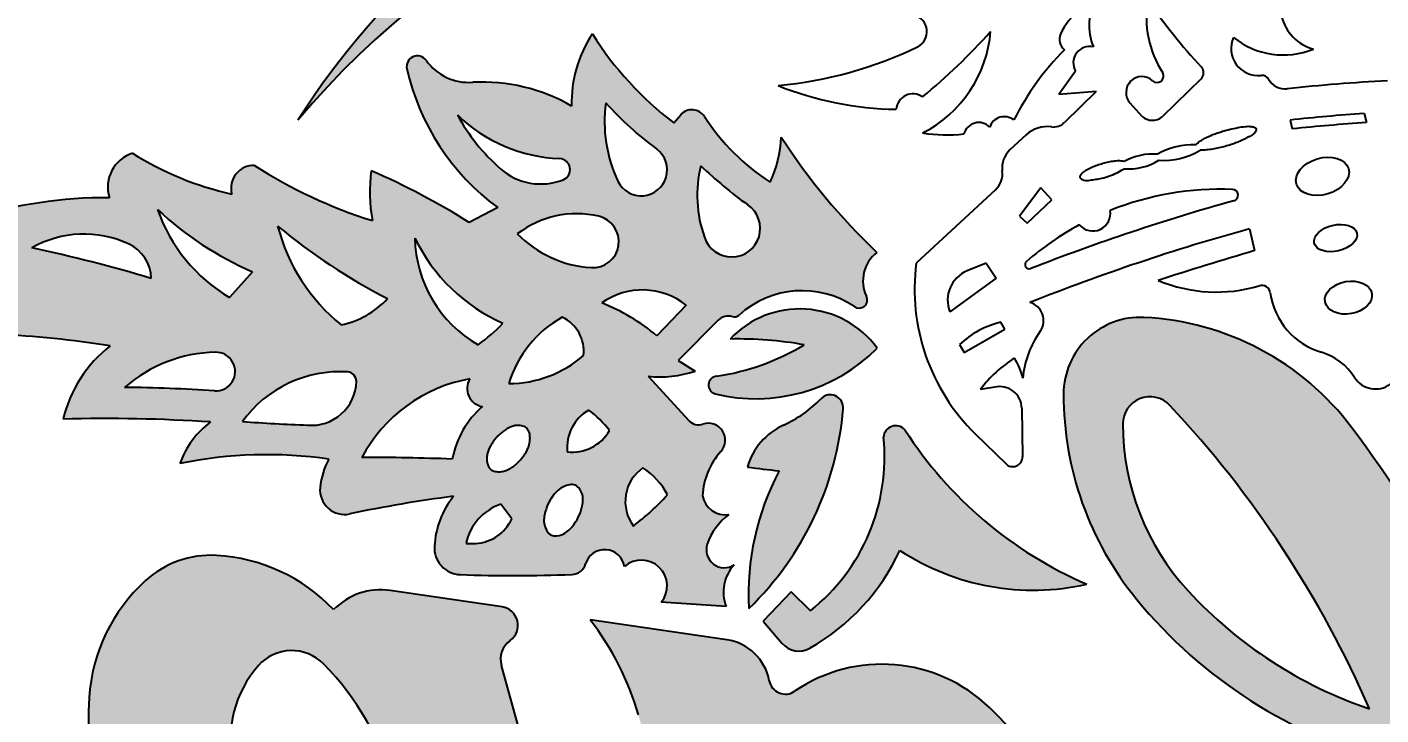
# Model space of a CAD drawing. Header units: millimetres. Extents: x 8 to 586, y 8 to 412.
# Drawn here: x 443.3 to 495.2, y 217.5 to 243.8 of the extents above; entities that cross this region are included whole.
import ezdxf

# ---------------------------------------------------------------- set-up
doc = ezdxf.new("R2010")
doc.units = ezdxf.units.MM
doc.layers.add('DIMENSIONS', color=2, linetype='Continuous')
doc.layers.add('HATCH', color=3, linetype='Continuous')
doc.layers.add('OUTLINE', color=7, linetype='Continuous', lineweight=25)
doc.styles.add('SLDTEXTSTYLE0', font='TXT', dxfattribs={"width": 0.75})
doc.dimstyles.new('SLDDIMSTYLE22', dxfattribs={"dimtxt": 3.5, "dimasz": 2, "dimexe": 0, "dimexo": 0.0625, "dimgap": 0.875, "dimtad": 1, "dimlfac": 0.5, "dimrnd": 1e-09, "dimzin": 12, "dimdsep": 46, "dimtxsty": 'SLDTEXTSTYLE0', "dimsah": 1, "dimcen": 0.09, "dimadec": 0, "dimazin": 3, "dimtfac": 1, "dimtofl": 0, "dimtmove": 0, "dimatfit": 3, "dimfxl": 0, "dimfrac": 2, "dimtolj": 1, "dimtzin": 12, "dimarcsym": 0})

# ---------------------------------------------------------------- blocks, each defined once
blk = doc.blocks.new('_D_45')
at = {"layer": 'DIMENSIONS'}
for p, q in [((401.2766302917757, 228.5485214960384), (401.2766302917757, 279.6193736303901)), ((568.4766345003709, 185.107031081562), (568.4766345003709, 279.6193736303901)), ((401.2766302917757, 277.6193736303901), (568.4766345003709, 277.6193736303901))]:
    blk.add_line(p, q, dxfattribs=at)
for points in [[(401.2766302917757, 277.6193736303901), (403.2766302917757, 277.1193736303901), (403.2766302917757, 278.1193736303901)], [(568.4766345003709, 277.6193736303901), (566.4766345003709, 278.1193736303901), (566.4766345003709, 277.1193736303901)]]:
    blk.add_solid(points, dxfattribs=at)
at = {"layer": 'DIMENSIONS', "char_height": 3.5, "attachment_point": 1, "style": 'SLDTEXTSTYLE0'}
for s, insert in [('83,6', (474.5127434692691, 282.131110544969)), ('Dev.', (484.8766325301836, 282.131110544969))]:
    blk.add_mtext(s, dxfattribs=dict(at, insert=insert))

msp = doc.modelspace()

# ---------------------------------------------------------------- hatches: boundary and pattern name
at = {"layer": 'HATCH'}
h = msp.add_hatch(color=256, dxfattribs=at)
edge = h.paths.add_edge_path(flags=0)
edge.add_arc((479.6331608368665, 218.3053245906376), 34.01117422112674, 94.11923495139871, 139.7675969852075, ccw=False)
edge.add_arc((477.1627760748926, 252.607938136906), 0.3802796165705704, 274.1143597549736, 411.6621610562303)
edge.add_arc((474.3790104252321, 249.0885280068805), 4.86755037307741, 51.65729442869556, 105.0566627561498)
edge.add_arc((484.303212714277, 212.1962650650963), 43.07133102416977, 105.0564517033569, 114.0918122097152)
edge.add_arc((478.9963533125101, 224.0648937417388), 30.07028863032082, 114.0921591369711, 147.3843937610947)
h = msp.add_hatch(color=256, dxfattribs=at)
edge = h.paths.add_edge_path(flags=0)
edge.add_line((468.6438419682012, 228.7544215615678), (467.08831377631, 230.4502717141913))
edge.add_arc((467.5395571794609, 234.6187509948765), 4.192831993103087, 263.8217141311912, 288.8109644874087)
edge.add_line((468.8915226322636, 230.6498683389117), (468.2407047611695, 231.0522120889117))
edge.add_line((468.2407047611695, 231.0522120889117), (469.7762882572635, 232.600368827193))
edge.add_arc((470.1567107215443, 232.2229914255239), 0.5358497500419694, 72.92005390799892, 135.2302300446551, ccw=False)
edge.add_arc((470.3931649448048, 232.9925145564079), 0.2691822052001352, 252.9174507741766, 312.415762034235)
edge.add_arc((472.9919604235762, 230.1478916162295), 3.583818912506184, 55.98079888754978, 132.4141377493752, ccw=False)
edge.add_arc((475.1725885558147, 233.3785466448722), 0.3139074742794414, 235.9886343846559, 385.5181500820021)
edge.add_arc((476.6995670658571, 234.107693045943), 1.37822663784012, 127.63482977467271, 205.5264473157564, ccw=False)
edge.add_arc((491.9574140416585, 252.2711473174308), 23.46582984924322, 212.6212696760265, 226.6794232172709, ccw=False)
edge.add_arc((467.6236393314823, 239.8304103310992), 4.574415683746142, 334.9017424796407, 357.3774905981214, ccw=False)
edge.add_arc((476.3712688301309, 245.0194396541293), 8.487345743119198, 212.9228095354295, 237.1400873993853, ccw=False)
edge.add_arc((468.7690861088261, 240.0970729287554), 0.5693024396896419, 32.92280953542674, 138.914463717213)
edge.add_line((468.3399861704987, 240.4712099501313), (468.0732262347842, 240.1653177978368))
edge.add_arc((475.8919498783571, 250.4483912881305), 12.91797351837154, 212.1298195638091, 232.7524965927744, ccw=False)
edge.add_arc((468.8976246965928, 240.947342728403), 4.741888046264545, 146.3036130455081, 181.6604728455073)
edge.add_arc((460.7181156712189, 234.8310319996837), 6.897699356078983, 60.08856248573626, 92.88280656946519)
edge.add_arc((460.2311298291158, 243.7475910758898), 2.03242176604217, 215.6981426126546, 273.95206205718256, ccw=False)
edge.add_arc((458.2463162263047, 242.3215894139748), 0.4115434211483732, 35.68298863018038, 192.5964361498855)
edge.add_arc((466.7456333168878, 244.2649255233184), 9.130193710327159, 192.8663303466847, 233.6063021077704)
edge.add_line((461.3284122807011, 236.9154933389121), (460.2325260502323, 236.3490260537555))
edge.add_arc((444.7775478395753, 211.617603788644), 29.1633262634277, 57.99821657261779, 66.33776727507616)
edge.add_arc((462.3679630619511, 237.500271170943), 5.943954467773566, 171.9846004330285, 190.4915480467776)
edge.add_arc((462.1768998947919, 254.3868073059823), 18.83726882934585, 237.3232024686742, 252.5349410676966, ccw=False)
edge.add_arc((451.9825954482997, 237.6565209406704), 0.8747330081892831, 88.42303406318968, 194.5386419034829)
edge.add_arc((453.7315749097897, 249.1399750050858), 11.9874448776246, 237.7483561703773, 257.4943977205263, ccw=False)
edge.add_arc((447.7508365971073, 237.7018092568805), 1.365229845046952, 107.7507625723707, 197.2742674020559)
edge.add_arc((446.3726009625505, 219.6128530354226), 17.68371391296381, 89.75833998391943, 124.5402331068194)
edge.add_arc((443.5547117636103, 193.3108434544829), 41.49944305419925, 92.79058617442479, 100.00309145044218, ccw=False)
edge.add_line((441.5342838627325, 234.7610743935992), (442.8853580814825, 233.3711818154743))
edge.add_arc((446.1109992036455, 211.073515056998), 22.52977371215814, 98.2314595361804, 111.6684140083403)
edge.add_arc((440.3787482035171, 193.01461728164), 39.08231701138246, 81.02588035151012, 93.79468263220491, ccw=False)
edge.add_arc((449.679974780701, 227.584255545943), 5.152313232421835, 128.4637961738663, 166.2362449256533)
edge.add_arc((446.2575157452332, 166.2932461655838), 62.53685379028326, 86.26867786791757, 91.44948406188928, ccw=False)
edge.add_arc((452.2687400993316, 226.0327749960209), 3.29700040817259, 126.0759313869801, 160.9525707306562)
edge.add_arc((452.4860050541385, 210.6744655068805), 16.76901054382324, 81.85750176847358, 101.46704317747202, ccw=False)
edge.add_arc((457.249434015878, 225.9278827836445), 2.741778915103298, 150.5857702534451, 174.5784740533653)
edge.add_arc((455.4615890372, 226.0975608199984), 0.945900215468089, 174.5784264812704, 281.9916341433105)
edge.add_arc((465.9662299154828, 176.6444864677136), 49.61054391266583, 97.33643846558232, 101.99232570594842, ccw=False)
edge.add_arc((462.2895702496219, 223.7389373753776), 3.393947243089374, 141.5609966343773, 176.7925756994829)
edge.add_arc((459.9244205814822, 223.8714869912555), 1.025086260875679, 176.7931219106118, 267.9476594917168)
edge.add_arc((461.9910327995029, 281.5506236323762), 58.74123382568357, 267.9479950840087, 272.1239617295992)
edge.add_arc((464.1470157963259, 223.4176906045367), 0.5683349370957961, 272.1239404406011, 343.5061415884635)
edge.add_arc((465.4259216025844, 223.038967736038), 0.7654682993889381, 9.027921040616093, 163.5030683284012, ccw=False)
edge.add_arc((466.8303700066101, 222.4151233692056), 0.9869032517384125, -39.24752180321963, 131.0766577200971, ccw=False)
edge.add_line((467.5946476322636, 221.7907374795367), (470.0735846881416, 221.6296271537758))
edge.add_arc((471.5211027554051, 222.1710452456442), 1.545458542069825, 137.3238865154145, 200.5074057475782, ccw=False)
edge.add_arc((470.0125652772979, 223.8004704050283), 0.6907604932785757, 162.2983760729081, 302.6156588214317, ccw=False)
edge.add_arc((471.5837223392947, 223.260036795943), 2.352144956588707, 126.42453391413079, 161.3941462381116, ccw=False)
edge.add_arc((470.0465519545318, 226.0256006162079), 0.8841776847838944, 189.9616251379168, 279.1467796773446, ccw=False)
edge.add_arc((471.8346571790098, 225.7599964681839), 2.661338178630039, 137.42000072863, 177.5740074666911, ccw=False)
edge.add_arc((469.3970157963259, 227.9999659951617), 0.6491842865943899, 317.4191356385714, 468.7201576608932)
edge.add_arc((469.0233682538145, 229.1026142335253), 0.51505178213104, 222.5345212750028, 288.71902794395004, ccw=False)
edge = h.paths.add_edge_path(flags=0)
edge.add_arc((459.8777897221073, 238.0213893350054), 7.214834213256765, 194.5494453949516, 230.9398736700784, ccw=False)
edge.add_arc((467.7485139648849, 254.1300889714078), 23.27693009267134, 230.3459461170912, 242.7906890121585)
edge.add_arc((454.6502827423162, 235.6787593855458), 3.329997301101736, 281.803724927011, 317.4974266749858, ccw=False)
edge = h.paths.add_edge_path(flags=0)
edge.add_arc((446.5352337955134, 234.1492720568322), 1.517760389114269, 1.9850600139537278, 64.86827690222782, ccw=False)
edge.add_arc((432.2794620853885, 181.9146388467243), 54.61435317993163, 73.21387688325554, 78.16885127701968)
edge.add_arc((445.4767244062318, 231.8927574063563), 4.010209083557132, 64.8688360570527, 119.91220980267289, ccw=False)
edge = h.paths.add_edge_path(flags=0)
edge.add_arc((473.7475359085843, 237.3908334211041), 4.776657731681271, 166.3582977571919, 199.6955866501724, ccw=False)
edge.add_arc((481.746159304693, 251.8950637412108), 18.40501904104483, 226.6228282474961, 233.9245405021516)
edge.add_arc((470.2915470463261, 236.1160548623493), 1.093801631830623, -162.16183213668774, 55.67293063900581, ccw=False)
edge = h.paths.add_edge_path(flags=0)
edge.add_arc((465.9130070072634, 228.9136622842242), 4.348072052002007, 119.0715210839098, 163.1591475630131, ccw=False)
edge.add_arc((463.1708415293174, 231.403821378586), 1.453475117683302, -6.1650100654829885, 64.33848359323099, ccw=False)
edge.add_arc((461.7562076908573, 234.5164454873492), 4.343087196350105, 269.9367065533221, 311.1817215111438, ccw=False)
edge = h.paths.add_edge_path(flags=0)
edge.add_arc((465.6568424564822, 227.7079738076618), 1.674098730087231, 120.11311127196109, 185.5065344810452, ccw=False)
edge.add_arc((462.0266357110108, 225.5431864715635), 4.564988645026103, 38.34409933264402, 52.320890899851975, ccw=False)
edge.add_arc((464.1698974856803, 229.1890438802535), 1.651491403579741, 263.76272040356207, 330.4767440129623, ccw=False)
edge = h.paths.add_edge_path(flags=0)
edge.add_arc((462.0898258549198, 223.6376002725055), 2.014055490493758, 108.83361393319231, 168.4765333130425, ccw=False)
edge.add_line((461.4396464190935, 225.5438232972369), (461.8613614586185, 224.9835729948495))
edge.add_arc((460.396710548511, 225.6477945027369), 1.608226507684573, 273.0338164406315, 335.60563274719914, ccw=False)
edge.add_arc((460.2862004730414, 226.5541718772303), 2.519954681396384, 266.1356131141254, 274.45239518949677, ccw=False)
edge = h.paths.add_edge_path(flags=0)
edge.add_arc((465.3103458744509, 224.5447657998492), 2.86918306350712, 28.29071013653561, 56.560458422510806, ccw=False)
edge.add_arc((460.2344008936661, 232.9418151475163), 10.35949325561535, 307.37409907092473, 317.2109628466047, ccw=False)
edge.add_arc((467.78923220262, 225.6452172293981), 1.574783205986155, 124.75807135507219, 216.466586413589, ccw=False)
edge = h.paths.add_edge_path(flags=0)
edge.add_arc((470.7466733240378, 240.2154726047408), 5.327970880725529, 172.3101954166627, 205.3379764933045, ccw=False)
edge.add_arc((475.8919176805529, 250.4484059599376), 14.11797680717827, 222.40117023391, 233.1364661691993)
edge.add_arc((466.8274967533572, 238.3597072060993), 0.9916348458953743, -154.66202350669198, 53.136714223784, ccw=False)
edge = h.paths.add_edge_path(flags=0)
edge.add_arc((464.3514225346073, 232.9325831826617), 3.746720314025902, 76.99259707929411, 127.3853776058119, ccw=False)
edge.add_arc((464.9700608024174, 235.6103452229384), 0.9984257817268444, -93.64030214572648, 76.99616193436373, ccw=False)
edge.add_arc((465.1828087510159, 238.955900818197), 4.350739002227934, 224.4412098357216, 266.3610025143146, ccw=False)
edge = h.paths.add_edge_path(flags=0)
edge.add_arc((463.6804013993996, 238.373319632099), 0.4189304201475826, -68.4189986833868, 87.6498983356401, ccw=False)
edge.add_arc((462.9764225346071, 240.1531642373493), 2.33294010162353, 228.5987033886528, 291.58034217820347, ccw=False)
edge.add_arc((466.5145023592545, 244.166348551702), 7.683048248291143, 208.7575825945231, 228.5997074328199, ccw=False)
edge.add_arc((463.9432643242016, 244.7797056926233), 5.992846188088912, 225.9837025288202, 267.6504270610046)
edge = h.paths.add_edge_path(flags=0)
edge.add_arc((454.3177311283573, 238.956814139693), 6.387783527374271, 199.3143902656274, 239.2563120034862, ccw=False)
edge.add_arc((456.9727599731484, 246.1076668146979), 12.69701862335205, 226.852055496481, 246.5882153382095)
edge.add_line((451.9277691656974, 234.4559566537607), (451.0523063696409, 233.4667522513575))
edge = h.paths.add_edge_path(flags=0)
edge.add_arc((462.9364445072634, 235.818874686568), 4.782577991485633, 180.8564460714503, 240.4536441649901, ccw=False)
edge.add_arc((464.2694519489696, 238.6866446413903), 6.784768104553285, 205.6717003957123, 246.1727855030456)
edge.add_arc((456.1012684413886, 237.7960174040534), 7.596951905326637, 306.106147845227, 315.59417279877096, ccw=False)
edge = h.paths.add_edge_path(flags=0)
edge.add_arc((455.5486881196622, 230.2549069073271), 0.3618762471311515, -1.6423144329460229, 86.56785800699441, ccw=False)
edge.add_arc((454.1871158939822, 230.2938502725054), 1.724005282698543, 265.0450823263176, 358.36084659330834, ccw=False)
edge.add_arc((456.8308021708275, 300.3192368132728), 71.79727935791017, 265.77847177060806, 267.770889099587, ccw=False)
edge.add_arc((455.2927678934627, 225.9904446425772), 4.634010791778622, 86.5658380313082, 143.9617276270537, ccw=False)
edge = h.paths.add_edge_path(flags=0)
edge.add_arc((450.6254093510134, 225.9049342568805), 5.467821598053002, 91.21549613898333, 131.0985143254401, ccw=False)
edge.add_arc((450.5253866039027, 230.6301981674284), 0.7414992260787376, -93.81417207122581, 91.23372611917063, ccw=False)
edge.add_arc((446.2580393674868, 166.2932115415364), 63.73685455322261, 86.20546657369752, 89.30504069771968)
edge = h.paths.add_edge_path(flags=0)
edge.add_arc((466.8719913822634, 231.0688746865679), 2.690401077270524, 51.35875710535879, 125.45422358025851, ccw=False)
edge.add_line((468.5519907914726, 233.1702694475863), (467.4227115971073, 232.0006373818805))
edge.add_arc((462.5142488136176, 226.1735182075743), 7.61894512176526, 49.89095266803244, 68.46106575943321)
edge = h.paths.add_edge_path(flags=0)
edge.add_spline(control_points=[(463.2986881596071, 225.6344874795366), (463.3505504493222, 225.7311796344186), (463.5021887383113, 225.9565949851938), (463.8050415483819, 226.2449037983824), (464.3357551218097, 226.3724001475063), (464.6276551243906, 225.8980653597721), (464.5625920627299, 225.3104621850562), (464.284350690668, 224.7470079613216), (463.8469920323618, 224.3523945122811), (463.3153845406979, 224.2825712056337), (463.0557700852023, 224.7678537940669), (463.1243367088836, 225.228502656811), (463.2332276276228, 225.51244273504), (463.2986881596071, 225.6344874795366)], knot_values=[0, 0, 0, 0, 0.06175656556108786, 0.1519747073466623, 0.2365620964859924, 0.3233917387350163, 0.4127766545617654, 0.5662085955488428, 0.6656099777797624, 0.7389270434352746, 0.8299529959767787, 0.9220509225997398, 1, 1, 1, 1], weights=[1, 1, 1, 1, 1, 1, 1, 1, 1, 1, 1, 1, 1, 1], degree=3, periodic=0)
edge = h.paths.add_edge_path(flags=0)
edge.add_spline(control_points=[(461.2804386478884, 228.1029323037555), (461.3614426111554, 228.1946020109097), (461.6008189398111, 228.4072679242745), (462.0027889138863, 228.6233424327567), (462.5688652084625, 228.4825413065593), (462.5970497624679, 227.8433538944114), (462.3516936522636, 227.4191005995928), (462.0275274796397, 227.0551534899933), (461.6395764849743, 226.7710784641657), (460.9993779597286, 226.7713111698529), (460.8466339498192, 227.3916821991227), (461.0474567721078, 227.8027453143118), (461.225557236912, 228.0408246898869), (461.2804386478884, 228.1029323037555)], knot_values=[0, 0, 0, 0, 0.07035368648248883, 0.1835556474590219, 0.2468361754162206, 0.3668400995462073, 0.4696104194503029, 0.5330836191315709, 0.643241789734161, 0.7451659857827049, 0.8300418762540325, 0.9523343127197299, 1, 1, 1, 1], weights=[1, 1, 1, 1, 1, 1, 1, 1, 1, 1, 1, 1, 1, 1], degree=3, periodic=0)
edge = h.paths.add_edge_path(flags=0)
edge.add_arc((460.8621958962401, 229.9851900372612), 0.7078131437301526, 149.1532449056789, 260.0820774525868)
edge.add_arc((463.0645373331978, 226.6135060917491), 3.543279409408695, 130.9925607656709, 169.1852736817)
edge.add_arc((455.647992358826, 108.2076075967243), 119.1357803344727, 88.10662625522646, 89.77063792196)
edge.add_arc((461.2687451763432, 224.6148888687277), 5.822248458862349, 100.03211388575988, 152.0650206280415, ccw=False)
h = msp.add_hatch(color=256, dxfattribs=at)
edge = h.paths.add_edge_path(flags=0)
edge.add_arc((470.5292789799198, 217.3307765420367), 14.54957111128226, 79.92652322540852, 91.18222521806882, ccw=False)
edge.add_arc((468.3527292707681, 239.5294125929325), 9.180503845214787, 278.5220569148197, 300.9499212548515, ccw=False)
edge.add_arc((469.7413551533662, 230.1108347375244), 0.340603539238338, 94.74341479035472, 256.1348217251428)
edge.add_arc((471.2268282996197, 236.1073931905143), 6.518414020538484, 256.0892345256629, 315.3483204007634)
edge.add_arc((472.900861031355, 229.3629410912513), 3.668803691863972, 36.13281744529841, 136.7391167684675)
h = msp.add_hatch(color=256, dxfattribs=at)
edge = h.paths.add_edge_path(flags=0)
edge.add_arc((457.0673649174198, 201.2586329873492), 41.09687805175785, -1.2263914147712853, 20.546514792631797, ccw=False)
edge.add_arc((496.9108724938953, 200.4055918039057), 1.244239807128958, 215.158778619833, 358.77719241970993, ccw=False)
edge.add_arc((511.8883488041386, 210.9562037881305), 19.56472587585463, 178.6293089859392, 215.1618771401606, ccw=False)
edge.add_arc((493.6992752930436, 211.3916773578764), 1.370440192827449, 24.060861393647713, 178.6398432436124, ccw=False)
edge.add_arc((491.079388843201, 212.3543971475055), 3.892274618148719, 354.0425006851459, 533.5599016028228)
edge.add_arc((503.7939332436867, 210.9191753485195), 16.6875667572019, 173.559743937403, 241.2291751691687)
edge.add_arc((498.473431811951, 201.2295802529743), 5.633337313259908, 241.2293964042715, 364.2326532876185)
edge.add_arc((453.131154050386, 197.8739228887808), 51.09961700439442, 4.232594338711006, 36.78329879980325)
edge.add_arc((485.5824406010134, 222.1358302529743), 10.58139705657964, 36.78332807694176, 87.26106932654511)
edge.add_arc((485.9475052549213, 229.7670950168175), 2.941405296325784, 87.26080550660024, 179.9317267044045)
edge.add_arc((495.4132512256238, 229.7558907940949), 12.40715789794918, 179.9320735445763, 219.3022951806656)
edge.add_arc((500.159466968201, 233.6407130654742), 18.54054260253909, 219.3017504187546, 255.6043044729726)
edge = h.paths.add_edge_path(flags=0)
edge.add_arc((494.7236759525759, 228.626491874068), 9.445293426513592, 180.0166469922397, 222.690029681079, ccw=False)
edge.add_arc((486.318834869436, 228.6241032796732), 1.040452005502463, 43.087755019002486, 180.0195870128209, ccw=False)
edge.add_arc((457.0673649174198, 201.2586329873492), 41.09688043392036, 23.579827798555584, 43.09198281854998, ccw=False)
edge.add_arc((500.1593924111172, 233.640740140245), 16.84054183959973, 222.6901910800396, 251.2019453845227, ccw=False)
h = msp.add_hatch(color=256, dxfattribs=at)
edge = h.paths.add_edge_path(flags=0)
edge.add_arc((474.1263856074194, 249.967798287831), 23.22501652232783, 262.0072985660194, 265.0205034520275)
edge.add_arc((481.0829524041125, 222.096446123462), 10.14475631713894, 152.1833208509397, 183.0718933781992)
edge.add_arc((462.6225406986697, 230.157009452193), 11.9760265350342, 314.0731079264453, 355.4462407364798)
edge.add_arc((474.0660959357617, 229.2456539800444), 0.4962388575076677, 355.4374498480356, 496.1420202342479)
edge.add_arc((470.3593571049198, 232.8083766396929), 4.645055294036745, 294.36214162336483, 316.1341892254808, ccw=False)
edge.add_arc((473.3076691558458, 226.2974830667676), 2.502271413802972, 114.3626740859015, 164.4475165995717)
h = msp.add_hatch(color=256, dxfattribs=at)
edge = h.paths.add_edge_path(flags=0)
edge.add_line((471.4980900150761, 221.0613063271931), (472.2184879642946, 220.2157863076619))
edge.add_arc((472.8653690911486, 220.7669021197158), 0.8498139976345169, 220.4296163230209, 299.5503164337016)
edge.add_arc((469.1726505619509, 227.2801783975055), 8.337065696716287, 299.551090977338, 335.1526836297485)
edge.add_arc((481.8379340813481, 231.5363291441668), 9.285365104675314, 236.6845227682248, 282.8083824144693)
edge.add_arc((490.0687789985085, 236.8163678218383), 15.60678672790536, 212.6385754811376, 246.7033286084544, ccw=False)
edge.add_arc((476.577082811527, 228.0854073431608), 0.4695036411285445, 41.91306963709209, 176.3830199521052)
edge.add_arc((468.6205265385135, 227.3521388467243), 7.526749610900827, -51.471994811608795, 5.817310109025925, ccw=False)
edge.add_line((473.3089169504154, 221.4639341075207), (472.5698063236696, 222.1802028115683))
edge.add_line((472.5698063236696, 222.1802028115683), (471.4980900150761, 221.0613063271931))
h = msp.add_hatch(color=256, dxfattribs=at)
edge = h.paths.add_edge_path(flags=0)
edge.add_arc((439.1445732455534, 203.4746960547077), 4.08505902245232, 230.4462588867341, 346.05598780940505, ccw=False)
edge.add_arc((395.995160327576, 151.2301906045367), 63.67451731107458, 50.44625888673401, 69.41644553759987)
edge.add_arc((417.8031416220402, 214.9479586516915), 4.148698181517171, 278.012132150155, 370.2453588871003)
edge.add_arc((397.5106675882828, 211.2801741702586), 24.76997712858917, 10.24536999748362, 23.86603333747996)
edge.add_arc((410.3571334519665, 216.9638425088414), 10.72235202789323, 23.86599834381941, 70.53478370627238)
edge.add_arc((412.0803051476655, 221.8393236626783), 5.551313720719889, 70.53481850822695, 125.6238035169756)
edge.add_arc((407.0530534236828, 225.6057998238708), 1.942750155925663, 22.57982864998361, 90.00093690445735)
edge.add_line((407.053021655701, 227.5485499795367), (401.2766302917757, 227.5485214960384))
edge.add_arc((398.5693841505351, 222.975065446281), 5.314666678948369, 19.484344983349786, 59.376692266373084, ccw=False)
edge.add_line((403.5796940189824, 224.7477687295367), (407.0320507348499, 214.7507299128672))
edge.add_arc((406.6150333744509, 214.6067164834429), 0.4411840281884349, -111.78816224786198, 19.051921350081898, ccw=False)
edge.add_line((406.4512764536967, 214.1970495240315), (403.8216984135134, 215.2482570107869))
edge.add_line((403.8216984135134, 215.2482570107869), (404.5278141361695, 212.4799464639117))
edge.add_line((404.5278141361695, 212.4799464639117), (408.8834128926482, 210.7861005071705))
edge.add_arc((409.9869816166385, 213.324734061568), 2.768126487731905, 246.5049458828097, 380.1872729599456)
edge.add_arc((490.8296055780219, 243.049295427272), 83.3659515380859, 193.4842671810806, 200.1876948437648, ccw=False)
edge.add_arc((411.0726785591254, 223.9245840082069), 1.348136436356777, 42.42057145911889, 193.4872208439556, ccw=False)
edge.add_arc((400.9191676650815, 214.6456591821751), 15.10285305905976, -0.23956568348899054, 42.422834274608704, ccw=False)
edge.add_arc((414.3049761343184, 214.5896899219568), 1.716927579916354, 238.93599123846138, 359.7604362678557, ccw=False)
edge.add_line((413.4190494877323, 213.1189845498491), (414.0674160191963, 210.5770154520929))
edge.add_arc((394.6848575932009, 162.3673366006305), 51.9601453625589, 44.83252622382321, 68.09755293072732, ccw=False)
edge.add_arc((444.2852008574253, 211.6785563211441), 17.98119035712648, 224.8325097595506, 259.1731500267438)
edge.add_arc((441.6374353806821, 197.833711016706), 3.885432004928541, 259.1730821515417, 366.0923383481319)
edge.add_line((445.5009230289816, 198.2460762145083), (445.3989570538923, 199.2010124200654))
edge.add_arc((415.0018626786052, -40.4919148686147), 241.6126708984375, 78.75242961183977, 82.77251213802089, ccw=False)
edge.add_arc((459.8450756134353, 195.0898747950161), 2.673076308291213, -66.1713302983776, 31.341296308562107, ccw=False)
edge.add_arc((461.2545064436675, 191.8985747607217), 0.815604126239323, 113.8281483063913, 261.7897155601482)
edge.add_arc((462.7393713010999, 202.1905778724576), 11.21416901259596, 261.7903286792208, 272.884796193286)
edge.add_arc((463.2705601465981, 191.6494425455006), 0.6596583384474598, 272.8845997047841, 320.3110104123778)
edge.add_arc((464.3906241734248, 190.7199316162684), 0.7958601231194327, 18.936368239934495, 140.3121518165642, ccw=False)
edge.add_arc((470.126148408053, 192.6877842447871), 5.267858390659489, 198.9371452573876, 245.6433654340202)
edge.add_arc((473.890491196631, 201.0028466762494), 14.39531914753517, 245.6431877454201, 275.9185869394823)
edge.add_arc((486.4775842575613, 202.9483311396177), 19.69239016191311, 203.3382521412619, 235.6804793991128, ccw=False)
edge.add_arc((415.0018741947634, -40.49191632905702), 241.6126708984376, 55.16315198248799, 77.23268505880941, ccw=False)
edge.add_line((553.0210699654325, 157.819415514321), (550.8828326830679, 169.2817130964237))
edge.add_arc((416.4396183353884, -75.54809919038513), 279.3145446777344, 61.22752326728681, 79.55056439516737)
edge.add_line((467.0982597004292, 199.1341115979698), (461.4677232872717, 219.3608235520705))
edge.add_arc((462.329571084668, 219.6007362344841), 0.8946170806885052, 125.83615409826709, 195.5556142219679, ccw=False)
edge.add_arc((461.3885319096071, 220.9037745889117), 0.7126985952627454, 305.8366615252151, 441.6551505841248)
edge.add_line((461.4919663754205, 221.6089274794053), (457.2057316166386, 222.2376368935992))
edge.add_arc((456.8398265381495, 219.7435098791275), 2.520824486310287, 81.65386445562062, 135.6854583651948)
edge.add_arc((450.1762345600598, 216.8869371208289), 6.703805446624773, 43.53556771305298, 86.84007695667475)
edge.add_arc((450.3401753365397, 219.8558154739654), 3.730404153264073, 86.84065623555108, 132.2978947524189)
edge.add_arc((452.3041636901646, 217.697247131769), 6.64873716048874, 132.2978135814256, 176.2103284141189)
edge.add_arc((459.1418278080447, 217.2443507607867), 13.50138378143307, 176.2104248121361, 245.9968071293197)
edge.add_arc((454.9877745569648, 207.9150243420763), 3.289014339447039, 245.9927738487836, 437.1218086218991)
edge.add_line((455.7208270282796, 211.1213071429824), (455.9113539502986, 210.5121903584044))
edge.add_arc((455.0104771266912, 210.2303727636748), 0.9439280735372734, -137.90048467537872, 17.371033993441188, ccw=False)
edge.add_arc((464.2258981357012, 218.5570790003861), 13.36399333606971, 192.8091029073479, 222.0997570301447, ccw=False)
edge.add_arc((455.3470280033573, 216.538357108443), 4.25852394104005, 138.5211267833035, 192.8089902510268, ccw=False)
edge.add_arc((453.4354233621642, 218.2283370777591), 1.707001924514782, 44.36010111357518, 138.5209063990326, ccw=False)
edge.add_arc((446.891644702576, 211.828884452193), 10.85981750488278, 15.555610693183382, 44.360975583681295, ccw=False)
edge.add_line((457.35367383125, 214.7412001545401), (461.423750638299, 200.1202571900386))
edge.add_arc((416.4393922445111, -75.54806229631328), 279.3145446777345, 80.7319966961637, 84.52086563872187)
h = msp.add_hatch(color=256, dxfattribs=at)
edge = h.paths.add_edge_path(flags=0)
edge.add_arc((472.3492968559186, 218.8949312641404), 0.6287038418533327, 190.5394319342461, 304.3588030774921, ccw=False)
edge.add_arc((469.8226263475566, 218.4248417056058), 1.941324961656389, 10.53943193424904, 81.65539549400451)
edge.add_line((470.1043640417781, 220.3456140706727), (464.8693786902156, 221.113497371454))
edge.add_arc((456.3170662272763, 214.491911210355), 10.81607376789774, 15.968090146930024, 37.74865271695438, ccw=False)
edge.add_line((466.7158024174198, 217.4674342568805), (469.7948981449072, 206.7067719676898))
edge.add_arc((469.0939152103886, 206.5061915810992), 0.7291156053542852, -125.64743597150732, 15.968029468106806, ccw=False)
edge.add_line((468.6689895899745, 205.9136987262164), (467.0555851322635, 207.0707667764117))
edge.add_line((467.0555851322635, 207.0707667764117), (467.660443530701, 204.2592433389117))
edge.add_line((467.660443530701, 204.2592433389117), (470.5665104252321, 202.1750148232867))
edge.add_arc((472.1896195475164, 204.4382001071697), 2.785047728859797, 234.3527009662944, 353.3677872781765)
edge.add_arc((489.9446137061452, 216.9088901972654), 19.70537724333886, 220.4798598496022, 235.4932832427273)
edge.add_arc((481.0759411951169, 204.0080491147875), 4.050184726715176, 235.492620807966, 332.7280168409232)
edge.add_arc((475.6911442142948, 206.7841456826617), 10.10846424102783, 332.7273654177472, 383.187600892508)
edge.add_arc((465.2732929354684, 202.3216278125348), 21.44185256957986, 23.18782068886498, 46.00452189626812)
edge.add_arc((476.0494629682706, 213.4825332521743), 5.927612311235536, 46.00390355623471, 124.3582700386424)
edge = h.paths.add_edge_path(flags=0)
edge.add_arc((515.9984562260133, 223.7674220498493), 43.9901199340819, 191.102481147278, 205.0659559619118, ccw=False)
edge.add_arc((474.2584375922863, 215.5765758864196), 1.454028010368304, 43.745914266721684, 191.1062328493001, ccw=False)
edge.add_arc((463.4002506596073, 205.1812404092242), 16.48610115051273, 3.0557414707416797, 43.751855898404585, ccw=False)
edge.add_arc((477.9167674000817, 205.9559912452557), 1.948924779891927, -154.94067768482012, 3.061313414777203, ccw=False)

# ---------------------------------------------------------------- linework, layer by layer
at = {"layer": 'OUTLINE'}
for p, q in [((483.466761813782, 242.141899913161), (482.8322107655032, 241.2575457986285)), ((488.2778103214724, 241.8503735955645), (486.7894823414309, 240.3897021706988)), ((484.2508013111575, 241.3642381127765), (482.8322107655032, 241.2575457986285)), ((484.2508013111575, 241.3642381127765), (483.0480987888797, 240.1809667046954)), ((486.0227281910403, 240.4110406335284), (485.5580503803714, 240.9209583695819)), ((468.0732662540896, 240.1652906831195), (468.3399374348147, 240.4711817201068)), ((491.6844541889651, 240.2729962762286), (491.7669470173342, 239.9308060105731)), ((494.5197279316409, 240.5210708077838), (494.6143801075442, 240.1720260079791)), ((481.5783674580081, 239.7060964997699), (480.9520418507083, 239.1245339806964)), ((480.3968841892703, 237.5961516793658), (477.3650343281253, 234.7879980500628)), ((482.1368629795535, 237.6763795312335), (481.3227827412112, 236.5884755547931)), ((482.5617248875125, 237.2136090691974), (482.1368629795535, 237.6763795312335)), ((481.6146070820315, 236.3171552117755), (482.5617248875125, 237.2136090691974)), ((461.3284046513064, 236.9154666360309), (460.2325136524661, 236.3490436967303)), ((481.3227827412112, 236.5884755547931), (481.6146070820315, 236.3171552117755)), ((490.1378328663333, 236.1018632348468), (490.3205807072146, 235.2657888825824)), ((480.035799251221, 234.7859118874957), (479.3145830494387, 234.4905708726336)), ((480.035799251221, 234.7859118874957), (480.4227526051028, 234.207866042464)), ((451.9277984959109, 234.4559405740191), (451.05232547345, 233.4667418893268)), ((480.4227526051028, 234.207866042464), (478.6558325153811, 232.9202269013812)), ((468.5520107609256, 233.170268386214), (467.422741161011, 232.0006464417865)), ((469.7762901646121, 232.6003883775165), (468.2407553059085, 231.0522173341205)), ((480.7561809879763, 232.2587345536639), (480.6066925388797, 232.5198028977801)), ((479.1958505970462, 231.3656781609942), (480.7561809879763, 232.2587345536639)), ((479.0262157780154, 231.6622112687518), (479.1958505970462, 231.3656781609942)), ((468.2407553059085, 231.0522173341205), (468.8915188175662, 230.6498859818866)), ((467.0883591038211, 230.4502700265338), (468.6438019138797, 228.7543986733844)), ((480.3698236805423, 230.0308321412494), (479.8236067158206, 229.9456571038653)), ((481.4039642673953, 229.2285536225726), (481.4323360783084, 227.3651336129596)), ((479.6260769230349, 228.2407854493548), (480.7892019611819, 227.1016214784076)), ((461.861389384888, 224.9835704263141), (461.4396269184573, 225.543794482558)), ((461.4919597965701, 221.6089342530658), (457.205730186127, 222.2376440461566)), ((472.5698406559451, 222.1801851685931), (471.4981491428836, 221.0612867768695)), ((473.3089382511599, 221.4639161523272), (472.5698406559451, 222.1801851685931)), ((470.0735981327517, 221.6296170648028), (467.5946409565432, 221.7907284196307)), ((470.1043541294558, 220.3456138070514), (464.8693973881228, 221.1135004456927)), ((471.4981491428836, 221.0612867768695), (472.2185308796389, 220.2157948907306)), ((467.0982534748538, 199.1341088708331), (461.4677603107913, 219.3608258660724))]:
    msp.add_line(p, q, dxfattribs=at)
for centre, radius, start, end in [((479.6331608368665, 218.3053245906376), 34.01117422112676, 94.11923495139952, 139.7675969852083), ((478.9963533125101, 224.0648937417388), 30.07028863032084, 114.0921591369711, 147.3843937610947), ((486.1424991947634, 243.9036525185992), 2.154590845108117, 150.8574729527208, 202.3565428615745), ((490.1035831644647, 244.2088241395727), 3.923134326934924, 170.2211110879439, 212.7724044518051), ((504.9130070072634, 257.6335109170367), 22.61751747131337, 214.3392491565255, 222.6917372283722), ((485.2302711912337, 242.5075327988974), 2.56625294685361, 128.2716629525127, 155.676471940489), ((477.1286520485527, 243.6611048741901), 0.6467145680805751, 295.7741991775255, 75.59135122527474), ((493.0305216468094, 244.6467331011202), 1.714865088463098, 193.6581171258509, 254.8663979676101), ((468.8976246965928, 240.947342728403), 4.74188804626456, 146.3036130455081, 181.6604728455069), ((475.8919498783571, 250.4483912881305), 12.9179735183716, 212.1298195638099, 232.7524965927751), ((463.0035831791384, 258.9441798623492), 23.00848197937014, 309.3815329478338, 318.4156484679949), ((475.4131290775761, 244.0627101357868), 4.816122055053561, 297.1210667649975, 355.3580227354602), ((483.3489200932011, 243.357937186568), 0.5016295971671721, 155.6776750941586, 231.5825949830099), ((490.4661549414455, 243.0179469337398), 1.03935480117813, 156.0425432803103, 276.123610083288), ((491.4315326753711, 245.82628323108), 3.059798479080303, 231.2502512154303, 292.1023756743617), ((470.6215031010134, 257.1366847451617), 15.61114707592036, 275.3123273866614, 295.7751370078923), ((490.8870060307009, 235.2735866006305), 10.98979759216313, 135.5842148777841, 152.9258585582051), ((484.0168090891641, 242.4618512078096), 0.6363267898558477, 77.93097554952583, 210.1838360803098), ((458.2463162263047, 242.3215894139748), 0.4115434211484039, 35.68298863017898, 192.5964361498872), ((460.2311298291158, 243.7475910758898), 2.032421766042201, 215.6981426126557, 273.9520620571835), ((488.0526326008003, 242.0797184103167), 0.3213727911557618, 314.4668480562648, 42.69017868254372), ((466.7456333168878, 244.2649255233184), 9.130193710327134, 192.8663303466847, 233.6063021077711), ((486.0063907963259, 241.329616874068), 0.6066215038300765, 47.57215145589922, 222.3486431659954), ((486.5851857428381, 241.9630299304133), 0.2514086365699647, 227.5983054512837, 29.07906493546663), ((490.6079532963259, 241.6964991982868), 0.289679018292672, 29.11213232935342, 96.12863562412612), ((491.4965085475236, 242.1912532076581), 0.7273322722898347, 209.1082804787694, 276.17198251527), ((499.0892820782566, 171.972441310045), 69.90079069729148, 93.01137826810479, 96.17141992904314), ((460.7181156712189, 234.8310319996837), 6.897699356078999, 60.08856248573639, 92.88280656946516), ((476.7979542881993, 253.4524134499576), 12.76865951810221, 248.2520570404977, 269.0949427889823), ((477.2328297356659, 240.6394667615566), 0.6382149783289829, 54.65484715607933, 175.8775504920411), ((470.7466733240378, 240.2154726047408), 5.32797088072556, 172.3101954166635, 205.3379764933053), ((475.8919176805529, 250.4484059599376), 14.11797680717826, 222.40117023391, 233.1364661691993), ((463.9432643242016, 244.7797056926233), 5.992846188088928, 225.9837025288202, 267.6504270610046), ((466.5145023592545, 244.166348551702), 7.683048248291115, 208.757582594524, 228.5997074328208), ((468.7690861088261, 240.0970729287554), 0.5693024396896674, 32.92280953542744, 138.914463717213), ((476.3712688301309, 245.0194396541293), 8.487345743119214, 212.9228095354302, 237.1400873993861), ((479.7566320938791, 239.5896767247011), 0.5884866118432688, 44.25060662503872, 165.444675429486), ((480.7363712650761, 239.813991874068), 0.588486611843118, 51.65208196866935, 161.5410499467676), ((482.6200108384024, 240.61602788435), 0.6103827953339002, 262.3542533456379, 314.5374592991568), ((486.418988452576, 240.8624537881305), 0.6006407141684512, 228.7254990203971, 308.0865017603983), ((499.0892765385136, 171.972439139693), 68.7007827758789, 93.81374791058141, 96.18753234529532), ((478.5431949101529, 245.7044942620577), 6.001557087970941, 261.0417603862688, 276.1584543267858), ((482.3817403350086, 238.8409144341856), 1.180650591850352, 82.35535425708144, 132.8767677362363), ((498.9884464603884, 171.610622733443), 68.70078277587898, 93.65041759695899, 96.03377112669995), ((466.8274967533572, 238.3597072060993), 0.9916348458953886, 205.3379764933096, 53.13671422378475), ((467.6236393314823, 239.8304103310992), 4.574415683746183, 334.9017424796415, 357.3774905981223), ((491.9574140416585, 252.2711473174308), 23.4658298492432, 212.6212696760273, 226.6794232172717), ((488.0121271092026, 236.4356186333384), 2.891221526077106, 88.73711516328903, 119.1226865728008), ((447.7508365971073, 237.7018092568805), 1.36522984504699, 107.7507625723715, 197.2742674020559), ((453.7315749097897, 249.1399750050858), 11.98744487762458, 237.7483561703783, 257.4943977205271), ((463.6804013993996, 238.373319632099), 0.4189304201476129, 291.5810013166148, 87.64989833564078), ((481.5897523780088, 238.4377726711065), 0.9371855053397792, 132.8781223469886, 187.2310303704012), ((485.5058335228626, 240.5723050844962), 2.17362503420435, 265.208269535619, 302.0062401224944), ((486.4299744704556, 236.7109393346449), 2.257189332730261, 85.55214201478624, 119.0050793128312), ((486.8526343908543, 241.3066779229624), 2.584932994816307, 265.6791199375089, 302.3808607574749), ((451.9825954482997, 237.6565209406704), 0.8747330081893078, 88.42303406318968, 194.5386419034829), ((462.1768998947919, 254.3868073059823), 18.83726882934585, 237.323202468675, 252.5349410676974), ((462.3679630619511, 237.500271170943), 5.943954467773598, 171.9846004330285, 190.4915480467776), ((444.7775478395753, 211.617603788644), 29.16332626342771, 57.99821657261779, 66.33776727507616), ((462.9764225346071, 240.1531642373493), 2.332940101623536, 228.5987033886536, 291.5803421782043), ((473.7475359085843, 237.3908334211041), 4.776657731681318, 166.3582977571927, 199.6955866501734), ((481.746159304693, 251.8950637412108), 18.40501904104483, 226.6228282474961, 233.9245405021516), ((479.8248075718827, 238.2138371069279), 0.8419090131093481, 312.8054165758963, 7.231030370391984), ((489.0257999760135, 226.2383693154742), 11.38457200021711, 87.70375563454236, 111.8276068653025), ((489.4732605869692, 237.3925459894827), 0.2214238634590022, 285.5864213040791, 87.75415043648127), ((446.3726009625505, 219.6128530354226), 17.68371391296384, 89.75833998391943, 124.5402331068194), ((511.5516788822634, 158.367946952193), 81.82943725585928, 105.6097168336253, 111.3567404541115), ((456.9727599731484, 246.1076668146979), 12.69701862335221, 226.852055496481, 246.5882153382095), ((454.3177311283573, 238.956814139693), 6.387783527374231, 199.3143902656282, 239.2563120034871), ((464.3514225346073, 232.9325831826617), 3.746720314025933, 76.99259707929495, 127.3853776058118), ((464.9700608024174, 235.6103452229384), 0.998425781726859, 266.3596978542751, 76.99616193436448), ((470.2915470463261, 236.1160548623493), 1.093801631830635, 197.8381678633147, 55.67293063900663), ((484.1239242868764, 236.6965130669903), 0.6779409050943518, 220.8681378552533, 9.357710221952683), ((467.7485139648849, 254.1300889714078), 23.27693009267137, 230.3459461170913, 242.7906890121585), ((459.8777897221073, 238.0213893350054), 7.214834213256768, 194.5494453949526, 230.939873670079), ((489.0258799562945, 226.2384125586495), 11.38457679748546, 118.3991193728357, 130.8139947791069), ((511.5516780106999, 158.3679501160389), 80.62945015271211, 105.4016022128903, 111.7146622053264), ((445.4767244062318, 231.8927574063563), 4.01020908355716, 64.86883605705336, 119.9122098026738), ((446.5352337955134, 234.1492720568322), 1.517760389114266, 1.985060013955627, 64.8682769022281), ((464.2694519489696, 238.6866446413903), 6.784768104553264, 205.6717003957123, 246.1727855030456), ((462.9364445072634, 235.818874686568), 4.78257799148565, 180.8564460714511, 240.4536441649909), ((465.1828087510159, 238.955900818197), 4.350739002227989, 224.4412098357226, 266.3610025143154), ((432.2794620853885, 181.9146388467243), 54.61435317993164, 73.21387688325555, 78.16885127701968), ((476.6995670658571, 234.107693045943), 1.37822663784016, 127.6348297746735, 205.5264473157572), ((532.2126496944621, 93.56923491389752), 147.7594299316406, 106.4701113682359, 107.9659944665587), ((485.0486271244509, 233.7774318154742), 7.749712284823029, 172.5073094399324, 225.5967532861627), ((479.7711002689822, 233.375759452193), 1.204678297189171, 112.2687482932345, 202.2170265120043), ((481.6918323296255, 234.7307016723587), 0.1637377589942804, 130.7928720862828, 291.3896378532099), ((488.8572208744511, 239.4457057412555), 5.766816139221189, 247.3443146601036, 286.5865928005204), ((466.8719913822634, 231.0688746865679), 2.690401077270549, 51.35875710535955, 125.4542235802589), ((472.9919604235762, 230.1478916162295), 3.583818912506229, 55.9807988875506, 132.414137749376), ((475.1725885558147, 233.3785466448722), 0.3139074742795065, 235.9886343846559, 25.51815008200134), ((490.5988018207776, 233.5984497101027), 0.3342909216880881, 8.001210608770986, 106.5747604539075), ((493.6826155310052, 234.0316566357683), 2.779802083969142, 187.9958778221689, 253.3534201268739), ((454.6502827423162, 235.6787593855458), 3.329997301101774, 281.8037249270119, 317.4974266749866), ((462.5142488136176, 226.1735182075743), 7.618945121765272, 49.89095266803244, 68.46106575943328), ((472.900861031355, 229.3629410912513), 3.668803691864114, 36.13281744529841, 136.7391167684676), ((481.5324526734244, 232.5888332855153), 0.7120836216473139, 324.9093919880916, 74.72687937439996), ((456.1012684413886, 237.7960174040534), 7.596951905326661, 306.1061478452278, 315.5941727987718), ((465.9130070072634, 228.9136622842242), 4.34807205200201, 119.0715210839106, 163.1591475630135), ((463.1708415293174, 231.403821378586), 1.453475117683304, 353.8349899345187, 64.33848359323189), ((470.1567107215443, 232.2229914255239), 0.5358497500419782, 72.92005390799967, 135.2302300446603), ((470.3931649448048, 232.9925145564079), 0.269182205200236, 252.9174507741766, 312.415762034235), ((481.3538029057009, 229.2576564248492), 3.34659862518299, 102.8989650162049, 134.0685264633718), ((485.9475052549213, 229.7670950168175), 2.941405296325752, 87.26080550660024, 179.9317267044045), ((485.5824406010134, 222.1358302529743), 10.58139705657974, 36.78332807694176, 87.26106932654511), ((440.3787482035171, 193.01461728164), 39.08231701138245, 81.0258803515109, 93.79468263220572), ((470.5292789799198, 217.3307765420367), 14.54957111128238, 79.92652322540924, 91.1822252180694), ((485.1990177630931, 230.0128444118196), 3.768922764670933, 144.9096212800715, 174.5116088693547), ((449.679974780701, 227.584255545943), 5.152313232421893, 128.4637961738665, 166.2362449256533), ((450.6254093510134, 225.9049342568805), 5.467821598052955, 91.21549613898411, 131.0985143254409), ((450.5253866039027, 230.6301981674284), 0.7414992260786966, 266.1858279287758, 91.23372611917144), ((471.2268282996197, 236.1073931905143), 6.518414020538483, 256.0892345256629, 315.3483204007634), ((468.3527292707681, 239.5294125929325), 9.180503845214842, 278.5220569148205, 300.9499212548523), ((492.2330953529772, 229.183894334471), 2.280030727386406, 32.29525948143744, 73.35228657468252), ((461.7562076908573, 234.5164454873492), 4.343087196350111, 269.9367065533229, 311.1817215111446), ((483.6655978075581, 227.0745058450252), 4.796266555786251, 121.8741589287132, 143.2289678874743), ((478.5846378666385, 229.6615260537555), 2.949898958206152, 13.96293693723613, 30.24853092815395), ((455.2927678934627, 225.9904446425772), 4.634010791778624, 86.56583803130901, 143.9617276270546), ((455.5486881196622, 230.2549069073271), 0.3618762471311741, 358.3576855670554, 86.56785800699515), ((461.2687451763432, 224.6148888687277), 5.822248458862374, 100.0321138857607, 152.0650206280424), ((460.8621958962401, 229.9851900372612), 0.7078131437301671, 149.1532449056789, 260.0820774525872), ((467.5395571794609, 234.6187509948765), 4.192831993103188, 263.8217141311913, 288.8109644874089), ((469.7413551533662, 230.1108347375244), 0.3406035392383486, 94.74341479035472, 256.1348217251428), ((494.9574454872521, 230.9057858940095), 0.9428552777774907, 212.2924018762075, 306.4243401696661), ((446.2580393674868, 166.2932115415364), 63.7368545532226, 86.20546657369752, 89.30504069771968), ((454.1871158939822, 230.2938502725054), 1.724005282698588, 265.0450823263184, 358.3608465933091), ((480.5657780033572, 229.2157863076618), 0.8382678031921302, 0.8730134887278415, 103.5194330607785), ((463.0645373331978, 226.6135060917491), 3.543279409408745, 130.9925607656712, 169.1852736817), ((470.3593571049198, 232.8083766396929), 4.645055294036793, 294.3621416233656, 316.1341892254816), ((474.0660959357617, 229.2456539800444), 0.4962388575077064, 355.4374498480356, 136.1420202342471), ((495.4132512256238, 229.7558907940949), 12.40715789794917, 179.9320735445763, 219.3022951806656), ((486.318834869436, 228.6241032796732), 1.0404520055025, 43.08775501900335, 180.0195870128218), ((457.0673649174198, 201.2586329873492), 41.09688043392038, 23.57982779855639, 43.09198281855085), ((446.2575157452332, 166.2932461655838), 62.53685379028325, 86.26867786791838, 91.44948406189009), ((465.6568424564822, 227.7079738076618), 1.674098730087231, 120.113111271962, 185.5065344810461), ((462.0266357110108, 225.5431864715635), 4.564988645026101, 38.34409933264478, 52.3208908998529), ((462.6225406986697, 230.157009452193), 11.97602653503423, 314.0731079264453, 355.4462407364798), ((452.2687400993316, 226.0327749960209), 3.297000408172594, 126.0759313869801, 160.9525707306566), ((456.8308021708275, 300.3192368132728), 71.79727935791017, 265.7784717706089, 267.7708890995878), ((464.1698974856803, 229.1890438802535), 1.65149140357975, 263.7627204035628, 330.4767440129631), ((469.0233682538145, 229.1026142335253), 0.5150517821310272, 222.5345212750029, 288.7190279439509), ((469.3970157963259, 227.9999659951617), 0.6491842865944202, 317.419135638573, 108.7201576608925), ((473.3076691558458, 226.2974830667676), 2.502271413803011, 114.3626740859015, 164.4475165995717), ((476.577082811527, 228.0854073431608), 0.4695036411285813, 41.91306963709209, 176.3830199521052), ((490.0687789985085, 236.8163678218383), 15.60678672790537, 212.6385754811384, 246.7033286084552), ((494.7236759525759, 228.626491874068), 9.445293426513622, 180.0166469922405, 222.6900296810797), ((453.131154050386, 197.8739228887808), 51.09961700439444, 4.232594338711006, 36.78329879980326), ((468.6205265385135, 227.3521388467243), 7.526749610900775, 308.5280051883928, 5.817310109026748), ((452.4860050541385, 210.6744655068805), 16.76901054382327, 81.85750176847444, 101.4670431774727), ((457.249434015878, 225.9278827836445), 2.741778915103294, 150.5857702534451, 174.5784740533653), ((455.647992358826, 108.2076075967243), 119.1357803344727, 88.10662625522646, 89.77063792196), ((471.8346571790098, 225.7599964681839), 2.66133817863007, 137.4200007286305, 177.5740074666919), ((481.0591250893166, 227.3594629871369), 0.37324501324988, 223.6881122175056, 0.873013488717988), ((467.78923220262, 225.6452172293981), 1.574783205986175, 124.7580713550737, 216.4665864135899), ((465.3103458744509, 224.5447657998492), 2.869183063507206, 28.29071013653634, 56.5604584225113), ((474.1263856074194, 249.967798287831), 23.22501652232783, 262.0072985660194, 265.0205034520275), ((481.0829524041125, 222.096446123462), 10.14475631713893, 152.1833208509395, 183.0718933781992), ((455.4615890372, 226.0975608199984), 0.9459002154681369, 174.5784264812704, 281.9916341433112), ((465.9662299154828, 176.6444864677136), 49.61054391266586, 97.33643846558314, 101.9923257059492), ((462.2895702496219, 223.7389373753776), 3.393947243089419, 141.5609966343773, 176.7925756994829), ((460.2344008936661, 232.9418151475163), 10.35949325561537, 307.3740990709256, 317.2109628466055), ((470.0465519545318, 226.0256006162079), 0.8841776847838703, 189.9616251379176, 279.1467796773457), ((462.0898258549198, 223.6376002725055), 2.014055490493803, 108.8336139331931, 168.4765333130433), ((471.5837223392947, 223.260036795943), 2.352144956588782, 126.4245339141312, 161.3941462381129), ((460.396710548511, 225.6477945027369), 1.608226507684679, 273.0338164406323, 335.6056327471998), ((450.3401753365397, 219.8558154739654), 3.73040415326406, 86.84065623555108, 132.2978947524189), ((450.1762345600598, 216.8869371208289), 6.703805446624775, 43.53556771305298, 86.84007695667475), ((459.9244205814822, 223.8714869912555), 1.025086260875691, 176.7931219106118, 267.9476594917168), ((460.2862004730414, 226.5541718772303), 2.519954681396397, 266.1356131141262, 274.4523951894976), ((465.4259216025844, 223.038967736038), 0.7654682993890124, 9.027921040616915, 163.5030683284012), ((470.0125652772979, 223.8004704050283), 0.6907604932786332, 162.2983760729103, 302.6156588214338), ((469.1726505619509, 227.2801783975055), 8.337065696716413, 299.551090977338, 335.1526836297485), ((481.8379340813481, 231.5363291441668), 9.285365104675378, 236.6845227682248, 282.8083824144693), ((464.1470157963259, 223.4176906045367), 0.5683349370957897, 272.1239404406011, 343.5061415884647), ((466.8303700066101, 222.4151233692056), 0.9869032517384847, 320.7524781967777, 131.0766577200979), ((471.5211027554051, 222.1710452456442), 1.545458542069843, 137.3238865154146, 200.507405747579), ((452.3041636901646, 217.697247131769), 6.648737160488733, 132.2978135814256, 176.2103284141189), ((461.9910327995029, 281.5506236323762), 58.74123382568355, 267.9479950840087, 272.1239617295992), ((456.8398265381495, 219.7435098791275), 2.520824486310261, 81.65386445562062, 135.6854583651948), ((500.1593924111172, 233.640740140245), 16.84054183959974, 222.6901910800404, 251.2019453845236), ((461.3885319096071, 220.9037745889117), 0.712698595262766, 305.8366615252151, 81.65515058412402), ((500.159466968201, 233.6407130654742), 18.54054260253911, 219.3017504187546, 255.6043044729726), ((456.3170662272763, 214.491911210355), 10.81607376789769, 15.96809014693075, 37.7486527169552), ((462.329571084668, 219.6007362344841), 0.8946170806885334, 125.8361540982679, 195.5556142219687), ((469.8226263475566, 218.4248417056058), 1.941324961656361, 10.53943193424904, 81.65539549400451), ((472.8653690911486, 220.7669021197158), 0.8498139976345502, 220.4296163230259, 299.5503164337016), ((453.4354233621642, 218.2283370777591), 1.7070019245148, 44.36010111357611, 138.5209063990334), ((455.3470280033573, 216.538357108443), 4.258523941040071, 138.5211267833044, 192.8089902510276), ((446.891644702576, 211.828884452193), 10.85981750488291, 15.55561069318428, 44.36097558368213), ((476.0494629682706, 213.4825332521743), 5.927612311235581, 46.00390355623471, 124.3582700386422), ((472.3492968559186, 218.8949312641404), 0.6287038418533818, 190.5394319342469, 304.3588030774944), ((459.1418278080447, 217.2443507607867), 13.50138378143311, 176.2104248121361, 245.9968071293197), ((465.2732929354684, 202.3216278125348), 21.44185256957989, 23.18782068886499, 46.00452189626812)]:
    msp.add_arc(centre, radius, start, end, dxfattribs=at)
for centre, major_axis, ratio in [((492.9268619877323, 238.1128810342242), (0.9974054837627476, 0.2988416466680235), 0.67460182789621), ((493.4303947261957, 235.7474705960333), (-0.8147656013801452, -0.1928701238265091), 0.5983828784882751), ((493.9242674714952, 233.4643699182176), (-0.8966985201433317, -0.1604488653495935), 0.6841507179259417)]:
    msp.add_ellipse(centre, major_axis=major_axis, ratio=ratio, dxfattribs=at)
for points, knots in [([(488.0758697849734, 239.3261168893268), (488.1223077005748, 239.37021485503), (488.2151849017073, 239.458412087337), (488.3823086617718, 239.5553326132935), (488.5557418603144, 239.6376005974134), (488.7324457329414, 239.7132277227841), (488.9116271144593, 239.7816658499054), (489.1287557801627, 239.8542237430132), (489.3857646495417, 239.9235651088575), (489.6807235810199, 239.982343870575), (489.9123217234151, 240.0216838978642), (490.0821210208566, 240.0350743595224), (490.1739031321559, 240.0297125309467), (490.2502764035657, 240.0151713402695), (490.3089423292608, 239.9986977811723), (490.3561197008477, 239.9782372777029), (490.3833091911483, 239.9487442410902), (490.3893710789775, 239.9185812282138), (490.3838767154826, 239.8870360268548), (490.3646906642034, 239.8365255255223), (490.3240822083432, 239.7753165706514), (490.2354929182107, 239.6914795152922), (490.0991313489092, 239.6246099689851), (489.9362216870773, 239.5445747877538), (489.7713963974344, 239.4656190257809), (489.6032364153428, 239.3941493185656), (489.4121659456072, 239.3253667194189), (489.198013065709, 239.2612105687369), (488.9613095504943, 239.2020719843557), (488.722698993993, 239.1527809836028), (488.4807362950521, 239.1195508224069), (488.3183240099225, 239.1223157426173), (488.2370407444461, 239.1236995156695)], [0, 0, 0, 0, 0.03919162590119916, 0.07838440796495606, 0.1178417040044788, 0.1571412754987247, 0.1963352421665742, 0.2355823254521421, 0.2976602785643472, 0.359609380974976, 0.4202186204989983, 0.4417569896579346, 0.4640517057413012, 0.476416217489297, 0.489399118732, 0.5015394581039672, 0.5074184625825853, 0.5132062305249394, 0.5196826112123845, 0.5268759494335797, 0.5462786649515318, 0.5641477481563671, 0.601191070537313, 0.6385077895959907, 0.6759254953476385, 0.7133001771843899, 0.7506613809849182, 0.8005440911812172, 0.8504976734446311, 0.9004026750394246, 0.9501540428480835, 1, 1, 1, 1]), ([(485.33548663678, 238.6850093301227), (485.2615423001396, 238.6942980602242), (485.113731290304, 238.7128657645101), (484.8900517978092, 238.6915469652878), (484.670801593418, 238.6477092500483), (484.4549535646196, 238.5889719773137), (484.2423714592965, 238.5191680644387), (484.0355368622269, 238.4339501151291), (483.8755652181841, 238.3485016654627), (483.7594119709252, 238.2718635229975), (483.6973806103287, 238.2168217268958), (483.6537954793973, 238.1657130875411), (483.6327465070127, 238.1286242668318), (483.6285102050688, 238.0971696834233), (483.6364397045032, 238.0667820490231), (483.6682630326528, 238.0292250267381), (483.722395805809, 237.9947200654026), (483.8033287321992, 237.9626922311834), (483.9052395374377, 237.9525348127841), (484.0206442601757, 237.9668909198243), (484.1349935790726, 237.9856350003868), (484.2495537950335, 238.0026601095438), (484.3635465941234, 238.0216615853201), (484.5399034203446, 238.0568415149134), (484.7748604274676, 238.1257014101798), (485.0604723500229, 238.2454602449912), (485.2364005449794, 238.3527194337723), (485.3242809635625, 238.406298011153)], [0, 0, 0, 0, 0.05998636153414551, 0.1199097196284203, 0.1802200558133445, 0.2404384974088864, 0.3003297020074454, 0.3607285740759824, 0.4207801106182191, 0.4463825422390713, 0.47293301544814, 0.4873103133044129, 0.5006356685956477, 0.5065878497189558, 0.512445522269945, 0.5254288224359882, 0.5450441332079778, 0.5639187512432994, 0.5952215423318277, 0.6263704164851127, 0.6576244794853124, 0.6887785546514735, 0.7198434029208431, 0.7508976155114203, 0.8338865945700266, 0.9170223078509101, 1, 1, 1, 1]), ([(461.280482516907, 228.1029199059894), (461.3177204966832, 228.1425293175466), (461.3924989851523, 228.2220699355717), (461.5197726180673, 228.3270182077737), (461.6550710391225, 228.4231396146941), (461.8010078431452, 228.5035384731787), (461.9589192999902, 228.5586205431046), (462.1084124763743, 228.5742138598453), (462.2389583978484, 228.55891897299), (462.344997687739, 228.5248038426644), (462.436676094907, 228.4654139743942), (462.5020487020317, 228.3789777553991), (462.5426269549462, 228.276311456102), (462.56593201198, 228.1430507677315), (462.5634660739366, 227.9843881794474), (462.531418085848, 227.8113996071642), (462.473685180262, 227.6513944193954), (462.3954580760561, 227.5066259721708), (462.3020290976964, 227.3732284203415), (462.1983354558572, 227.2471165431765), (462.0853055176004, 227.1286565705328), (461.963809401674, 227.0188951112144), (461.8298501645821, 226.923338679323), (461.679605573478, 226.8475423376667), (461.5132450267301, 226.7993000000268), (461.357652610342, 226.7841827887685), (461.2244753214812, 226.7983644587036), (461.1202673823674, 226.8328227769756), (461.0324819686135, 226.8958125217874), (460.9710275397262, 226.9858523534137), (460.9314941701296, 227.0909087890756), (460.9078173741033, 227.2231300642102), (460.9083811720502, 227.3762602218163), (460.9433411889671, 227.5415671251812), (461.0045601139642, 227.6957866432077), (461.0851013634595, 227.8396130320248), (461.1758656355854, 227.9767888733309), (461.245688913035, 228.0609711006834), (461.280482516907, 228.1029199059894)], [0, 0, 0, 0, 0.0305713199697795, 0.06139100755686389, 0.09265000008102413, 0.1239013246452058, 0.1548651303403988, 0.1861737221149821, 0.2075510632727992, 0.2284576134890091, 0.2483818442581275, 0.2679858144452967, 0.2884056579035055, 0.3099813368787776, 0.343753540418853, 0.3771227605408625, 0.4085900846264304, 0.4390872599089318, 0.4694646076716001, 0.5001259114148028, 0.5309018518484446, 0.561546192432386, 0.5921557757248251, 0.6232473296020491, 0.6557876276491175, 0.6891262706721702, 0.710529034452253, 0.7307764554623477, 0.7502404824736622, 0.7701650050936081, 0.7911891439771105, 0.8130169164343858, 0.8454580001135926, 0.8766971497020037, 0.9075686574007069, 0.9384813761997256, 0.969344684102035, 0.9999999999999999, 0.9999999999999999, 0.9999999999999999, 0.9999999999999999]), ([(463.2986881596071, 225.6344874795367), (463.3505504493223, 225.7311796344186), (463.5021887383113, 225.9565949851938), (463.8050415483819, 226.2449037983824), (464.3357551218097, 226.3724001475063), (464.6276551243906, 225.8980653597721), (464.5625920627299, 225.3104621850562), (464.284350690668, 224.7470079613216), (463.8469920323618, 224.3523945122811), (463.3153845406979, 224.2825712056337), (463.0557700852023, 224.7678537940669), (463.1243367088836, 225.228502656811), (463.2332276276227, 225.5124427350401), (463.2986881596071, 225.6344874795367)], [0, 0, 0, 0, 0.06175656556108786, 0.1519747073466623, 0.2365620964859924, 0.3233917387350163, 0.4127766545617654, 0.5662085955488428, 0.6656099777797624, 0.7389270434352746, 0.8299529959767787, 0.9220509225997398, 1, 1, 1, 1])]:
    msp.add_open_spline(points, degree=3, knots=knots, dxfattribs=at)

# ---------------------------------------------------------------- dimensions: what is measured, and where the dimension line sits
at = {"layer": 'DIMENSIONS'}
dim = msp.add_linear_dim(base=(568.4766345003709, 277.6193736303901), p1=(401.2766302917757, 227.5485214960384), p2=(568.4766345003709, 184.107031081562), text='<> Dev.', dimstyle='SLDDIMSTYLE22', dxfattribs=at)
dim.commit()
dim.dimension.update_dxf_attribs({"geometry": '_D_45', "text_midpoint": (484.8766323960734, 277.6193736303901), "dimtype": 160})

doc.saveas('drawing.dxf')
